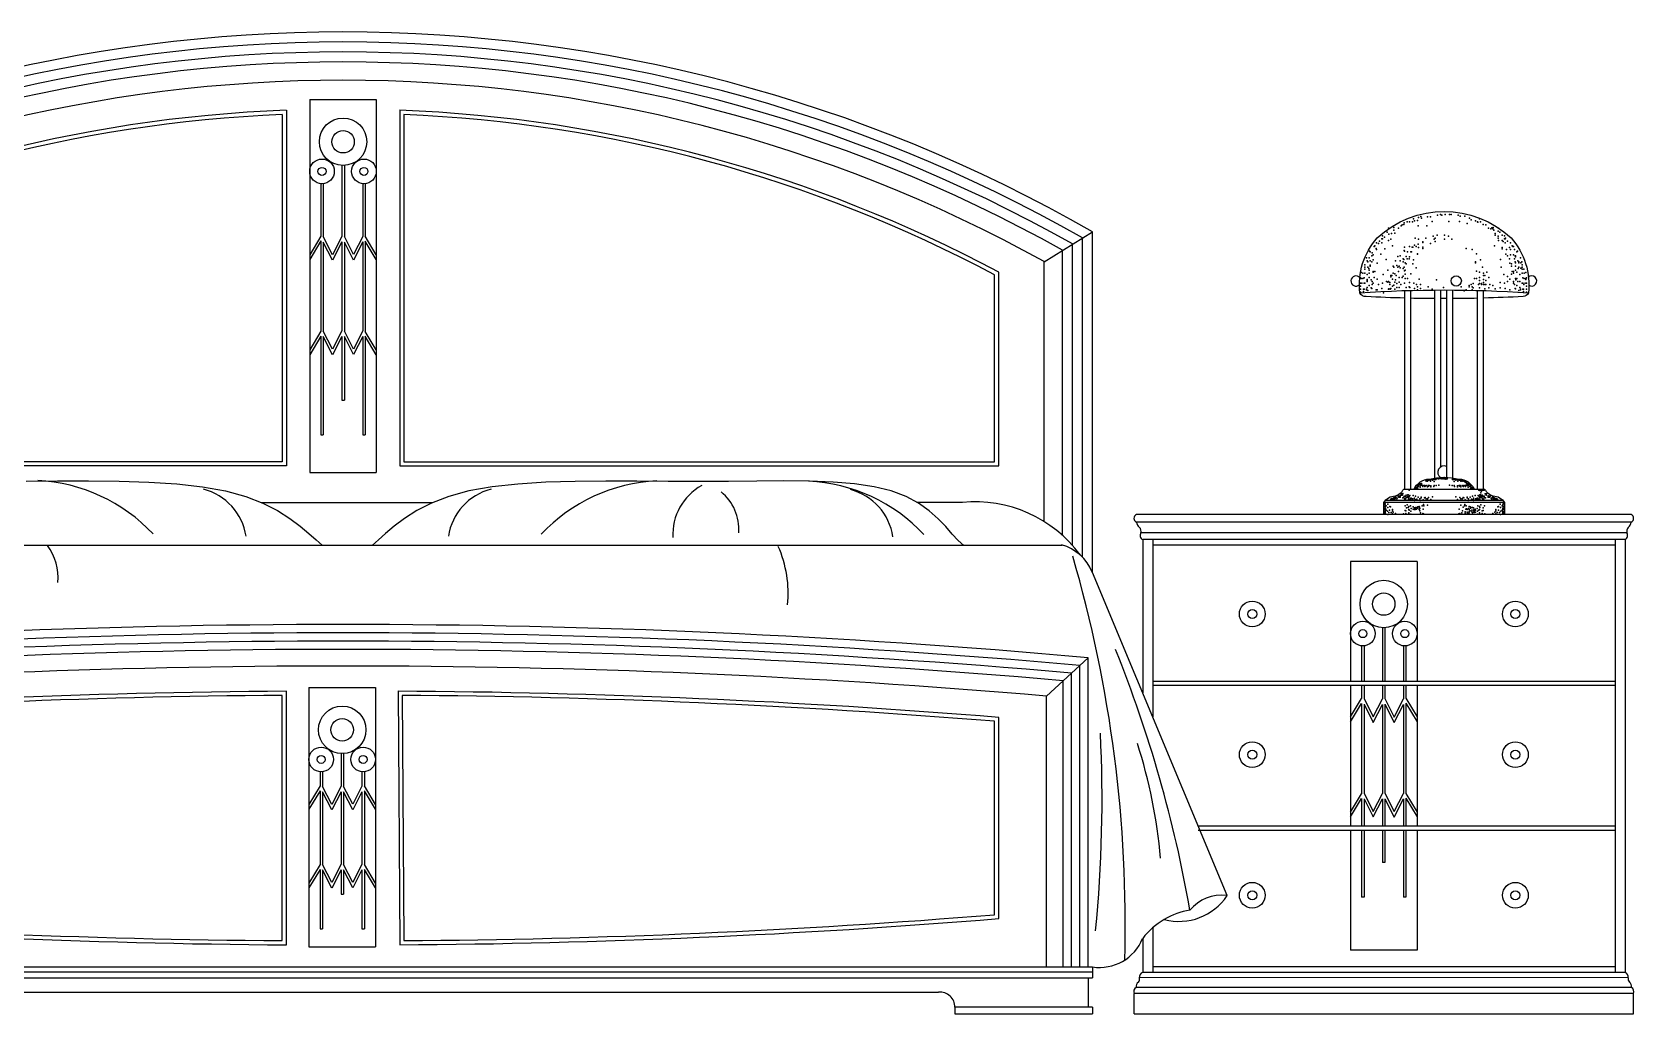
# Model space of a CAD drawing. Header units: millimetres. Extents: x 3060 to 28796, y 18778 to 36190.
# Drawn here: x 8744 to 10668, y 34043 to 35223 of the extents above; entities that cross this region are included whole.
import ezdxf

# ---------------------------------------------------------------- set-up
doc = ezdxf.new("R2010")
doc.units = ezdxf.units.MM

# ---------------------------------------------------------------- blocks, each defined once
blk = doc.blocks.new('A$C6FB662AA')
for p, q in [((1510, 1099), (1590, 1099)), ((1510, 1099), (1590, 1099)), ((1510, 1099), (1510, 650.6)), ((1590, 1099), (1590, 650.6)), ((1477, 1080.7), (1477, 663.5)), ((1482, 1085.9), (1482, 658.5)), ((1618.1, 1085.9), (1618.1, 658.5)), ((1623.1, 1080.7), (1623.1, 663.5)), ((1548.7, 1019.6), (1548.7, 934.4)), ((1551.7, 1019.6), (1551.7, 934.1)), ((1523.4, 997.7), (1523.4, 934.8)), ((1526.4, 997.7), (1526.4, 934.1)), ((1573.8, 997.7), (1573.8, 934.4)), ((1576.8, 997.7), (1576.8, 934.6)), ((1523.4, 934.8), (1510, 912.4)), ((1523.4, 928.9), (1510, 906.6)), ((1523.4, 928.9), (1523.4, 820.4)), ((1537.5, 912.3), (1526.4, 934.1)), ((1526.4, 927.5), (1526.4, 820.5)), ((1537.5, 905.7), (1526.4, 927.5)), ((1548.7, 934.4), (1537.5, 912.3)), ((1548.7, 927.7), (1537.5, 905.7)), ((1548.7, 927.7), (1548.7, 820.8)), ((1562.7, 912.5), (1551.7, 934.1)), ((1562.7, 905.9), (1551.7, 927.5)), ((1551.7, 927.5), (1551.7, 820.5)), ((1573.8, 934.4), (1562.7, 912.5)), ((1573.8, 927.7), (1562.7, 905.9)), ((1573.8, 927.7), (1573.8, 820.8)), ((1590, 912.4), (1576.8, 934.6)), ((1590, 906.6), (1576.8, 928.7)), ((1576.8, 928.7), (1576.8, 820.2)), ((2392, 903.9), (2450, 940)), ((2426, 563.1), (2426, 925.2)), ((2438, 549), (2438, 932.6)), ((2450, 530.6), (2450, 940)), ((2414, 575.1), (2414, 917.8)), ((2332.6, 663.5), (2332.6, 888.1)), ((2337.6, 658.5), (2337.6, 891.3)), ((2392, 591.7), (2392, 904.1)), ((2825.3, 630.7), (2825.3, 869)), ((2832.5, 630.7), (2832.5, 869.2)), ((2861.3, 644.3), (2861.3, 869.6)), ((2868.5, 657.3), (2868.5, 869.7)), ((2875.5, 644.4), (2875.5, 869.7)), ((2882.7, 643.4), (2882.7, 869.6)), ((2912.4, 630.7), (2912.4, 869.2)), ((2919.6, 630.7), (2919.6, 869)), ((1523.4, 820.4), (1510, 798.1)), ((1523.4, 814.6), (1510, 792.2)), ((1523.4, 814.6), (1523.4, 696)), ((1537.5, 798.7), (1526.4, 820.5)), ((1526.4, 813.9), (1526.4, 696)), ((1537.5, 792.1), (1526.4, 813.9)), ((1548.7, 820.8), (1537.5, 798.7)), ((1548.7, 814.1), (1537.5, 792.1)), ((1548.7, 814.1), (1548.7, 737.4)), ((1562.7, 798.9), (1551.7, 820.5)), ((1551.7, 813.9), (1551.7, 737.4)), ((1562.7, 792.3), (1551.7, 813.9)), ((1573.8, 820.8), (1562.7, 798.9)), ((1573.8, 814.1), (1562.7, 792.3)), ((1573.8, 814.1), (1573.8, 696)), ((1590, 798.1), (1576.8, 820.2)), ((1590, 792.2), (1576.8, 814.4)), ((1576.8, 814.4), (1576.8, 696)), ((1548.7, 737.4), (1551.7, 737.4)), ((1523.4, 696), (1526.4, 696)), ((1573.8, 696), (1576.8, 696)), ((1482, 658.5), (762.4, 658.5)), ((1477, 663.5), (767.4, 663.5)), ((1618.1, 658.5), (2337.6, 658.5)), ((1623.1, 663.5), (2332.6, 663.5)), ((1169.7, 640.4), (1207.1, 640.6)), ((1207.1, 640.6), (1244.5, 640.7)), ((1244.5, 640.7), (1281.3, 640.3)), ((1281.3, 640.3), (1316.7, 639.2)), ((1316.7, 639.2), (1350.3, 637.1)), ((1350.3, 637.1), (1381.3, 633.6)), ((1510, 650.6), (1590, 650.6)), ((1760, 636.8), (1729, 633.5)), ((1793.5, 638.9), (1760, 636.8)), ((1829, 640), (1793.5, 638.9)), ((1865.7, 640.3), (1829, 640)), ((1903.1, 640.2), (1865.7, 640.3)), ((1940.5, 640), (1903.1, 640.2)), ((1977.3, 639.9), (1940.5, 640)), ((2013, 640), (1977.3, 639.9)), ((2047.1, 640.3), (2013, 640)), ((2079.6, 640.5), (2047.1, 640.3)), ((2110.1, 640.1), (2079.6, 640.5)), ((2138.5, 639.1), (2110.1, 640.1)), ((2164.5, 637), (2138.5, 639.1)), ((2187.9, 633.5), (2164.5, 637)), ((1381.3, 633.6), (1409.1, 628.7)), ((1409.1, 628.7), (1433.2, 621.9)), ((1433.2, 621.9), (1453.9, 613.8)), ((1677, 621.8), (1656.3, 613.7)), ((1701.2, 628.5), (1677, 621.8)), ((1729, 633.5), (1701.2, 628.5)), ((2208.5, 628.5), (2187.9, 633.5)), ((2226.2, 621.7), (2208.5, 628.5)), ((2241.2, 613.6), (2226.2, 621.7)), ((2943, 617.1), (2801.9, 617.1)), ((1452.4, 614.4), (1657.8, 614.4)), ((1453.9, 613.8), (1471.5, 604.9)), ((1471.5, 604.9), (1486.3, 595.5)), ((1638.7, 604.8), (1623.9, 595.4)), ((1656.3, 613.7), (1638.7, 604.8)), ((2293.9, 614.4), (2239.6, 614.4)), ((2253.8, 604.5), (2241.2, 613.6)), ((2264.6, 595), (2253.8, 604.5)), ((3097.2, 600), (2502.9, 600)), ((2944.9, 614.6), (2800, 614.6)), ((1486.3, 595.5), (1498.7, 586.1)), ((1498.7, 586.1), (1509, 577.4)), ((1509, 577.4), (1517.6, 569.7)), ((1601.2, 577.3), (1592.5, 569.6)), ((1611.5, 586.1), (1601.2, 577.3)), ((1623.9, 595.4), (1611.5, 586.1)), ((2273.8, 585.6), (2264.6, 595)), ((2281.8, 576.7), (2273.8, 585.6)), ((3097.2, 591), (2502.9, 591)), ((3092, 578), (2508.1, 578)), ((686.5, 563.5), (2413.6, 563.5)), ((1517.6, 569.7), (1524.9, 563.5)), ((1592.5, 569.6), (1585.3, 563.5)), ((2289, 569), (2281.8, 576.7)), ((2295.8, 562.8), (2289, 569)), ((3089.7, 570), (2510.4, 570)), ((2510.4, 570), (2510.4, 385.8)), ((2522.4, 570), (2522.4, 357)), ((3077.7, 563.5), (2522.4, 563.5)), ((3077.7, 570), (3077.7, 50)), ((3089.7, 570), (3089.7, 50)), ((2840, 543.5), (2760, 543.5)), ((2760, 543.5), (2760, 399.5)), ((2840, 543.5), (2840, 399.5)), ((2611.9, 142.3), (2450, 530.6)), ((2798.3, 464.1), (2798.3, 399.5)), ((2801.3, 464.1), (2801.3, 399.5)), ((2395, 381.8), (2445, 428)), ((2445, 56.5), (2445, 428)), ((2773.3, 442.2), (2773.3, 399.5)), ((2776.3, 442.2), (2776.3, 399.5)), ((2823.6, 442.2), (2823.6, 399.5)), ((2826.6, 442.2), (2826.6, 399.5)), ((2425, 56.5), (2425, 409.5)), ((2435, 56.5), (2435, 418.8)), ((1482, 83.1), (1482, 387.8)), ((1509, 392.3), (1509, 80.7)), ((1509, 392.3), (1589, 392.3)), ((1509, 392.3), (1589, 392.3)), ((1589, 392.3), (1589, 80.7)), ((1616.2, 388.3), (1618.3, 83.1)), ((2415, 56.5), (2415, 400.3)), ((3077.7, 399.5), (2522.4, 399.5)), ((3077.7, 394.5), (2522.4, 394.5)), ((2760, 394.5), (2760, 225.5)), ((2773.3, 394.5), (2773.3, 379.1)), ((2776.3, 394.5), (2776.3, 378.9)), ((2798.3, 394.5), (2798.3, 378.6)), ((2801.3, 394.5), (2801.3, 378.9)), ((2823.6, 394.5), (2823.6, 378.6)), ((2826.6, 394.5), (2826.6, 379.3)), ((2840, 394.5), (2840, 225.5)), ((1477, 88.1), (1477, 382.8)), ((1621.2, 382.8), (1623.2, 88.1)), ((2395, 56.5), (2395, 381.8)), ((2760, 356.9), (2773.3, 379.1)), ((2760, 351.1), (2773.3, 373.2)), ((2773.3, 373.2), (2773.3, 264.7)), ((2776.3, 378.9), (2787.4, 357)), ((2776.3, 372.2), (2787.4, 350.4)), ((2776.3, 372.2), (2776.3, 265.3)), ((2787.4, 357), (2798.3, 378.6)), ((2787.4, 350.4), (2798.3, 372)), ((2798.3, 372), (2798.3, 265)), ((2801.3, 378.9), (2812.5, 356.8)), ((2801.3, 372.2), (2801.3, 265.3)), ((2801.3, 372.2), (2812.5, 350.2)), ((2812.5, 356.8), (2823.6, 378.6)), ((2812.5, 350.2), (2823.6, 372)), ((2823.6, 372), (2823.6, 265)), ((2826.6, 379.3), (2840, 356.9)), ((2826.6, 373.4), (2826.6, 264.9)), ((2826.6, 373.4), (2840, 351.1)), ((2332.6, 119.2), (2332.6, 351.7)), ((2337.6, 114.6), (2337.6, 356.3)), ((1547.7, 312.9), (1547.7, 273.8)), ((1550.7, 312.9), (1550.7, 273.5)), ((1522.4, 291), (1522.4, 274.2)), ((1525.4, 291), (1525.4, 273.5)), ((1572.8, 291), (1572.8, 273.8)), ((1575.8, 291), (1575.8, 274)), ((1522.4, 274.2), (1509, 251.8)), ((1536.5, 251.7), (1525.4, 273.5)), ((1547.7, 273.8), (1536.5, 251.7)), ((1561.7, 251.9), (1550.7, 273.5)), ((1572.8, 273.8), (1561.7, 251.9)), ((1589, 251.8), (1575.8, 274)), ((1522.4, 268.3), (1509, 246)), ((1522.4, 268.3), (1522.4, 179.6)), ((1536.5, 245.1), (1525.4, 266.9)), ((1525.4, 266.9), (1525.4, 179.7)), ((1547.7, 267.1), (1536.5, 245.1)), ((1547.7, 267.1), (1547.7, 179.9)), ((1550.7, 266.9), (1550.7, 179.7)), ((1561.7, 245.3), (1550.7, 266.9)), ((1572.8, 267.1), (1561.7, 245.3)), ((1572.8, 267.1), (1572.8, 179.9)), ((1589, 246), (1575.8, 268.1)), ((1575.8, 268.1), (1575.8, 179.4)), ((2760, 242.6), (2773.3, 264.7)), ((2760, 236.7), (2773.3, 258.9)), ((2773.3, 258.9), (2773.3, 225.5)), ((2776.3, 265.3), (2787.4, 243.4)), ((2776.3, 258.6), (2787.4, 236.8)), ((2776.3, 258.6), (2776.3, 225.5)), ((2787.4, 243.4), (2798.3, 265)), ((2787.4, 236.8), (2798.3, 258.4)), ((2798.3, 258.4), (2798.3, 225.5)), ((2801.3, 265.3), (2812.5, 243.2)), ((2801.3, 258.6), (2812.5, 236.6)), ((2801.3, 258.6), (2801.3, 225.5)), ((2812.5, 243.2), (2823.6, 265)), ((2812.5, 236.6), (2823.6, 258.4)), ((2823.6, 258.4), (2823.6, 225.5)), ((2826.6, 264.9), (2840, 242.6)), ((2826.6, 259.1), (2840, 236.7)), ((2826.6, 259.1), (2826.6, 225.5)), ((3077.7, 225.5), (2577.2, 225.5)), ((3077.7, 220.5), (2577.2, 220.5)), ((2760, 220.5), (2760, 76.5)), ((2773.3, 220.5), (2773.3, 140.5)), ((2776.3, 220.5), (2776.3, 140.5)), ((2798.3, 220.5), (2798.3, 181.9)), ((2801.3, 220.5), (2801.3, 181.9)), ((2823.6, 220.5), (2823.6, 140.5)), ((2826.6, 220.5), (2826.6, 140.5)), ((2840, 220.5), (2840, 76.5)), ((1522.4, 179.6), (1509, 157.2)), ((1522.4, 173.7), (1509, 151.4)), ((1522.4, 173.7), (1522.4, 102.4)), ((1536.5, 157.9), (1525.4, 179.7)), ((1547.7, 179.9), (1536.5, 157.9)), ((1547.7, 173.3), (1536.5, 151.2)), ((1547.7, 173.3), (1547.7, 143.8)), ((1561.7, 158.1), (1550.7, 179.7)), ((1572.8, 179.9), (1561.7, 158.1)), ((1572.8, 173.3), (1561.7, 151.5)), ((1572.8, 173.3), (1572.8, 102.4)), ((1589, 157.2), (1575.8, 179.4)), ((1589, 151.4), (1575.8, 173.5)), ((1575.8, 173.5), (1575.8, 102.4)), ((2801.3, 181.9), (2798.3, 181.9)), ((1536.5, 151.2), (1525.4, 173.1)), ((1525.4, 173.1), (1525.4, 102.4)), ((1550.7, 173.1), (1550.7, 143.8)), ((1561.7, 151.5), (1550.7, 173.1)), ((1547.7, 143.8), (1550.7, 143.8)), ((2776.3, 140.5), (2773.3, 140.5)), ((2826.6, 140.5), (2823.6, 140.5)), ((1522.4, 102.4), (1525.4, 102.4)), ((1572.8, 102.4), (1575.8, 102.4)), ((2522.4, 104.4), (2522.4, 50)), ((1509, 80.7), (1589, 80.7)), ((2510.4, 90.6), (2510.4, 50)), ((2840, 76.5), (2760, 76.5)), ((650, 56.5), (2450, 56.5)), ((650, 50.5), (2450, 50.5)), ((650, 43.4), (2450, 43.4)), ((2444.8, 43.4), (2444.8, 8)), ((2450, 56.5), (2450, 43.4)), ((3093.6, 43.6), (2506.4, 43.4)), ((3089.7, 50), (2510.4, 50)), ((3077.7, 56.5), (2522.4, 56.5)), ((832.8, 26.2), (2265.3, 26.2)), ((3100, 24.6), (2500, 24.6)), ((2500, 0), (2500, 24.6)), ((3097.6, 31.8), (2502.5, 31.8)), ((3100, 0), (3100, 24.6)), ((2284.9, 8), (2284.9, 0)), ((2450, 8), (2284.9, 8)), ((2284.9, 0), (2450, 0)), ((2450, 8), (2450, 0)), ((2500, 0), (3100, 0))]:
    blk.add_line(p, q)
for points in [[(2771.2, 866.4, -0.211623), (2791.9, 932.5, -0.394402), (2953, 932.5, -0.211623), (2973.7, 866.4)], [(2825.3, 860.2, -0.006413), (2778.8, 862, -0.32566), (2771.2, 866.4)], [(2973.7, 866.4, -0.261126), (2967.3, 862.1, -0.006576), (2919.6, 860.2, -0.006576)], [(2861.3, 859.6, -0.003969), (2832.5, 860, -0.003969)], [(2875.5, 859.6, -0.000961), (2868.5, 859.6, -0.000961)], [(2912.4, 860, -0.004096), (2882.7, 859.6, -0.004096)], [(2836.3, 630.7, -0.279541), (2854.5, 642.8, -0.105641), (2890.4, 642.8, -0.279541), (2908.6, 630.7)]]:
    blk.add_lwpolyline(points, format="xyb")
blk.add_lwpolyline([(2921, 630.7, 0.183308), (2931.3, 622.5, -0.257824), (2944.9, 614.6), (2944.9, 600), (2800, 600), (2800, 614.6, -0.257824), (2813.6, 622.5, 0.183308), (2823.9, 630.7)], format="xyb", close=True)
for centre, radius in [((1550.1, 1048.1), 28.5), ((1550.1, 1048.1), 13.5), ((1524.8, 1012.5), 14.8), ((1575.2, 1012.5), 14.8), ((1524.8, 1012.5), 4.81), ((1575.2, 1012.5), 4.81), ((2887, 880.8), 6.14), ((2799.9, 492.6), 28.5), ((2799.9, 492.6), 13.5), ((2642, 480.6), 15.5), ((2642, 480.6), 5.48), ((2958, 480.6), 15.5), ((2958, 480.6), 5.48), ((2774.8, 457), 14.8), ((2774.8, 457), 4.81), ((2825.2, 457), 14.8), ((2825.2, 457), 4.81), ((1549.1, 341.4), 28.5), ((1549.1, 341.4), 13.5), ((1523.8, 305.8), 14.8), ((1523.8, 305.8), 4.81), ((1574.2, 305.8), 14.8), ((1574.2, 305.8), 4.81), ((2642, 311.6), 15.5), ((2642, 311.6), 5.48), ((2958, 311.6), 15.5), ((2958, 311.6), 5.48), ((2642, 142.6), 15.5), ((2958, 142.6), 15.5), ((2642, 142.6), 5.48), ((2958, 142.6), 5.48)]:
    blk.add_circle(centre, radius)
for centre, radius, start, end in [((1550, -627.5), 1807.5, 60.1372, 119.8628), ((1550, -624.8), 1792.8, 60.3097, 119.6903), ((1550, -622.1), 1778.1, 60.4837, 119.5163), ((1550, -619.2), 1763.2, 60.6591, 119.3409), ((1550, -613.9), 1735.9, 60.9847, 119.0153), ((1543.8, -570.1), 1657.2, 92.1385, 118.1331), ((1543.2, -566), 1648, 92.3016, 118.0799), ((1556.2, -570.1), 1657.2, 61.8669, 87.8615), ((1556.9, -566), 1648, 61.9201, 87.6984), ((2766.6, 880.8), 6.14, 39.3666, 311.6569), ((2977.5, 880.8), 6.14, 237.5485, 131.5231), ((2872.4, -690.4), 1560, 86.2788, 93.7212), ((2872.5, 650.8), 7.71, 67.6651, 233.2381), ((1173.2, 437.1), 204.1, 43.2099, 87.1514), ((1936.8, 436.7), 204.1, 92.7915, 136.733), ((2012.6, 576.6), 66.4, 118.6072, 183.396), ((2098.8, 436.5), 204.1, 43.1528, 87.0943), ((1365.2, 563.7), 69.1, 8.5572, 75.5964), ((1744.9, 563.6), 69.1, 104.3465, 171.3857), ((1967, 582.2), 58.5, 356.1323, 50.727), ((2142.1, 563.2), 69.1, 8.5, 75.5393), ((2309.5, 459.1), 156.2, 36.3522, 95.7503), ((2504.9, 595.5), 4.94, 114.8425, 245.1569), ((3095.1, 595.5), 4.94, 294.8431, 65.1575), ((2512.2, 592.2), 9.43, 187.0747, 232.7192), ((2501.4, 579.9), 7, 343.8008, 42.7447), ((2513, 575.1), 5.7, 149.1477, 242.6747), ((3087.1, 575.1), 5.7, 297.3253, 30.8523), ((3098.7, 579.9), 7, 137.2553, 196.1992), ((3087.8, 592.2), 9.43, 307.2808, 352.9253), ((1139.9, 523.8), 67.9, 355.5645, 35.3219), ((1949.3, 506.3), 135.3, 353.7093, 24.2614), ((2398.6, 510.3), 55.2, 22.0006, 74.7899), ((907, 107.7), 1582.5, 358.4387, 16.2285), ((1550, -9564.7), 10032.7, 84.88193, 95.11807), ((1550, -9542.9), 10000.9, 84.92314, 95.07686), ((1550, -9520.7), 9968.7, 84.9644, 95.0356), ((1550, -9498), 9936.1, 85.0057, 94.9943), ((1026.1, -145.2), 1564.5, 9.932, 21.8845), ((1550, -9451.4), 9869.5, 85.08845, 94.91155), ((1541.8, -9206.4), 9594.4, 90.35702, 94.65919), ((1558, -9212.5), 9600.5, 85.34229, 89.65295), ((1541.1, -9174.7), 9557.7, 90.38406, 94.64272), ((1558.7, -9180.8), 9563.8, 85.35876, 89.62576), ((862, 257.9), 1599.6, 354.3251, 2.8536), ((1899.2, 130.6), 635.3, 5.1252, 17.8055), ((2554.1, 180.4), 69.2, 255.1247, 326.5032), ((2605.2, 93.7), 49.1, 83.0916, 140.8307), ((2584.4, 143.9), 27.5, 356.4968, 356.7455), ((1541.1, 9645.6), 9557.7, 265.35728, 269.61594), ((1559, 9645), 9557.1, 270.38502, 274.64287), ((2582.2, 35.3), 90.7, 99.501, 120.368), ((1541.8, 9677.3), 9594.4, 265.34081, 269.64298), ((1558.3, 9676.6), 9593.7, 270.35816, 274.65936), ((2582.2, 35.3), 90.7, 120.368, 142.3047), ((2458.4, 112.1), 56.2, 261.4169, 337.6363), ((2500.4, 42), 6.25, 320.4805, 14.2038), ((2512.5, 44.2), 6.16, 110.6989, 186.1906), ((3087.5, 44.2), 6.16, 353.8094, 69.3011), ((3099.7, 42), 6.25, 165.7962, 219.5195), ((2266.9, 8.3), 18, 359.183, 95.0593), ((2505.9, 26.6), 6.26, 123.5163, 199.3359), ((2508.5, 32.9), 6.08, 122.474, 190.4208), ((3091.6, 32.9), 6.08, 349.5792, 57.526), ((3094.1, 26.6), 6.26, 340.6641, 56.4837)]:
    blk.add_arc(centre, radius, start, end)
for p in [(2805.7, 944.2), (2812.2, 945.1), (2817.6, 944.2), (2820.8, 947), (2822, 948.2), (2824.1, 948.7), (2824.5, 950.7), (2828.2, 951.9), (2830.7, 951.9), (2834.4, 951.9), (2835.7, 955.6), (2836.9, 953.2), (2840.5, 953.3), (2841.4, 946.9), (2841.8, 956.9), (2844.3, 958.1), (2845.1, 956.1), (2851.5, 946.9), (2852.4, 957.9), (2856.1, 957.9), (2857.9, 952.4), (2864.3, 959.7), (2868, 960.6), (2869.8, 959.7), (2873.5, 960.6), (2878.1, 952.4), (2879, 960.6), (2880.8, 960.6), (2889.1, 959.7), (2890.9, 952.4), (2891.8, 958.8), (2897.3, 958.8), (2900, 949.7), (2902.8, 956.1), (2905.1, 954.4), (2910, 953.2), (2912.5, 951.9), (2912.9, 951.5), (2915, 955.6), (2916.2, 951.9), (2919.3, 948.7), (2922.4, 948.2), (2925.7, 944.2), (2928.6, 943.3), (2929.8, 944.5), (2931.1, 943.3), (2931.2, 945.1), (2937.6, 944.2), (2791.1, 926.8), (2793.5, 925.9), (2794.8, 928.6), (2797.5, 931.4), (2797.5, 926.8), (2798.4, 935), (2798.4, 931.4), (2801, 933.3), (2803.9, 939.6), (2805.7, 929.5), (2805.9, 937.1), (2808.4, 930.9), (2809.4, 937.8), (2812.1, 942), (2813.3, 938.3), (2836.9, 924), (2837.8, 932.3), (2841.4, 925), (2841.8, 930.9), (2846.8, 927.2), (2846.9, 927.7), (2850.5, 932.1), (2856.1, 925.9), (2859.2, 934.6), (2860.4, 930.9), (2861.7, 932.1), (2861.7, 928.4), (2864.2, 935.8), (2872.8, 935.8), (2872.8, 930.9), (2877.8, 934.6), (2881.5, 930.9), (2932.3, 942), (2933.6, 935.8), (2933.9, 937.8), (2937.3, 940.8), (2937.3, 934.6), (2937.3, 932.1), (2937.6, 929.5), (2939.4, 939.6), (2942.2, 935.8), (2942.2, 929.6), (2943.5, 928.4), (2944.9, 935), (2944.9, 931.4), (2945.8, 931.4), (2945.8, 926.8), (2946, 932.1), (2948.6, 928.6), (2952.2, 926.8), (2779.2, 908.5), (2779.9, 904.9), (2782.4, 908.6), (2782.9, 916.7), (2783.6, 916), (2783.6, 904.9), (2785.6, 911.2), (2786.1, 914.8), (2787.3, 906.1), (2787.4, 912.2), (2788.3, 922.2), (2789.3, 923.1), (2791, 919.7), (2791.1, 918.6), (2796.6, 913.1), (2801.2, 919.5), (2803, 906.7), (2810.3, 923.1), (2814, 904.8), (2816.7, 910.3), (2819.5, 911.2), (2819.5, 904.8), (2823.3, 907.3), (2824.1, 906.7), (2824.5, 917.3), (2825, 921.3), (2825, 916.7), (2826.8, 910.3), (2828.2, 907.3), (2828.6, 915.8), (2830.5, 907.6), (2830.7, 922.2), (2830.7, 909.8), (2832.3, 915.8), (2833.2, 916), (2834.1, 921.3), (2835, 921.3), (2835.7, 906.1), (2838.7, 922.2), (2840.5, 913.1), (2840.6, 913.5), (2841.8, 921), (2846.8, 919.7), (2846.9, 921.3), (2898.9, 919.7), (2906.3, 918.5), (2911.3, 913.5), (2916.2, 906.1), (2933, 923.1), (2940.3, 906.7), (2942.2, 921), (2942.2, 919.5), (2946.7, 913.1), (2947.2, 918.5), (2948.4, 911.1), (2950.9, 921), (2950.9, 907.3), (2952.1, 912.3), (2952.2, 918.6), (2954.1, 923.1), (2955, 922.2), (2955.9, 922.2), (2955.9, 912.2), (2957.1, 918.5), (2957.1, 907.3), (2957.7, 911.2), (2958.3, 911.1), (2958.3, 909.8), (2959.6, 916), (2960.5, 916.7), (2960.8, 904.9), (2964.1, 908.5), (2772.8, 891.1), (2774.6, 890.2), (2777.4, 900.3), (2777.4, 897.5), (2777.4, 894.8), (2777.4, 890.2), (2780.1, 888.4), (2781, 903.9), (2781, 897.5), (2781.9, 895.7), (2782.4, 893.7), (2782.4, 890), (2782.4, 885.1), (2783.6, 899.9), (2783.6, 898.7), (2785.6, 903.9), (2787.3, 891.3), (2787.4, 892), (2788.6, 885.1), (2789.3, 892), (2792, 902.1), (2799.3, 888.4), (2804.8, 893.9), (2808.5, 887.5), (2808.5, 885.6), (2809.6, 887.5), (2811.2, 898.4), (2811.2, 890.2), (2812.1, 897.4), (2813.1, 889.3), (2814.9, 887.5), (2815.8, 899.4), (2816.7, 897.5), (2817.6, 892), (2818.3, 885.1), (2818.6, 898.4), (2819.5, 896.6), (2822, 885.1), (2823.1, 903.9), (2823.1, 895.7), (2823.1, 886.5), (2824.5, 897.4), (2825, 893), (2825.7, 902.4), (2825.7, 893.7), (2825.7, 888.8), (2826.8, 901.2), (2832.3, 889.3), (2835, 901.2), (2838.7, 896.6), (2910, 903.6), (2910, 902.4), (2911.3, 892.5), (2915, 891.3), (2915, 885.1), (2918.7, 897.4), (2919.9, 890), (2919.9, 887.5), (2921.2, 887.5), (2923.6, 891.3), (2926.1, 885.1), (2941, 897.4), (2944, 888.4), (2948.4, 886.3), (2951.3, 902.1), (2953.4, 901.2), (2953.4, 898.7), (2953.4, 888.8), (2954.1, 892), (2955.9, 892), (2955.9, 890), (2957.7, 903.9), (2958.3, 902.4), (2958.3, 898.7), (2958.3, 893.7), (2959.6, 891.3), (2961.4, 895.7), (2962.1, 902.4), (2962.3, 903.9), (2962.3, 897.5), (2963.2, 888.4), (2964.5, 902.4), (2964.5, 896.2), (2965.8, 903.6), (2966, 900.3), (2966, 897.5), (2966, 894.8), (2966, 890.2), (2968.3, 895), (2968.7, 890.2), (2970.5, 891.1), (2771.9, 884.7), (2771.9, 878.3), (2771.9, 874.7), (2771.9, 871), (2771.9, 867.3), (2772.8, 883.8), (2773.7, 878.3), (2774.6, 883.8), (2775.5, 871), (2775.5, 868.3), (2776.4, 884.7), (2776.4, 878.3), (2776.4, 871), (2777.4, 878.3), (2779.2, 871), (2779.2, 870.1), (2779.9, 882.6), (2779.9, 881.3), (2780.1, 880.1), (2780.1, 872.8), (2781, 869.2), (2782.4, 875.2), (2784.7, 882), (2784.8, 872.7), (2785.6, 871.9), (2786.1, 880.1), (2786.1, 876.4), (2787.4, 878.3), (2791, 870.2), (2792, 882.9), (2792, 870.1), (2793.5, 876.4), (2797.5, 871.9), (2798.4, 878.3), (2799.7, 866.5), (2803.4, 880.1), (2804.8, 879.2), (2805.7, 880.1), (2805.7, 871), (2805.9, 871.4), (2807.1, 878.9), (2807.1, 876.4), (2807.6, 871), (2808.5, 871.9), (2810.3, 882.9), (2810.3, 874.7), (2812.2, 875.6), (2813.1, 879.2), (2813.1, 871), (2814, 882), (2815.8, 877.6), (2815.8, 872.8), (2818.6, 879.2), (2818.6, 872.8), (2820.4, 876.5), (2825, 878.3), (2825.7, 883.8), (2826.8, 872.8), (2828.6, 883.8), (2830.5, 873.7), (2830.7, 878.9), (2831.4, 872.8), (2836, 878.3), (2836.9, 871.9), (2839.4, 876.4), (2840.5, 870.1), (2840.6, 873.9), (2842.4, 882.9), (2844.2, 876.5), (2844.2, 871.9), (2853.3, 873.7), (2857.9, 871), (2863.4, 882), (2871.7, 872.8), (2882.6, 876.5), (2892.7, 873.9), (2896.4, 869), (2898.9, 870.2), (2902.6, 875.2), (2902.6, 873.9), (2905.1, 876.4), (2906.3, 873.9), (2906.3, 870.2), (2907.5, 877.6), (2907.5, 872.7), (2908.8, 883.8), (2911.3, 883.8), (2913.7, 876.4), (2915, 881.3), (2915, 877.6), (2915, 872.7), (2917.4, 877.6), (2917.4, 876.4), (2919.9, 882.6), (2919.9, 882.6), (2919.9, 878.9), (2919.9, 876.4), (2921.2, 876.4), (2921.2, 871.4), (2922.4, 881.3), (2922.4, 876.4), (2926.1, 872.7), (2927.4, 876.4), (2931.1, 875.2), (2933.6, 871.4), (2939.8, 878.9), (2939.8, 872.7), (2944.9, 878.3), (2945.8, 871.9), (2948.4, 880.1), (2951.3, 882.9), (2951.3, 870.1), (2955.9, 880.1), (2955.9, 878.3), (2957.1, 876.4), (2957.7, 871.9), (2958.3, 883.8), (2958.3, 871.4), (2958.6, 882), (2959.6, 883.8), (2959.6, 875.2), (2960.8, 880.1), (2962.3, 869.2), (2963.2, 880.1), (2963.2, 872.8), (2964.1, 871), (2964.1, 870.1), (2966, 878.3), (2966.9, 884.7), (2966.9, 878.3), (2966.9, 871), (2967.8, 871), (2967.8, 868.3), (2968.3, 876.4), (2968.7, 883.8), (2969.6, 878.3), (2970.5, 883.8), (2970.7, 882.6), (2971.5, 884.7), (2971.5, 878.3), (2971.5, 874.7), (2971.5, 871), (2971.5, 867.3), (2840.5, 635.7), (2841.6, 635.7), (2843.1, 637.5), (2843.1, 636.3), (2843.7, 636.9), (2843.7, 635.2), (2844.2, 636), (2844.2, 635.7), (2844.2, 635.2), (2844.2, 635.2), (2844.8, 636), (2845.1, 637.5), (2845.1, 635.4), (2845.4, 635.4), (2846, 635.4), (2847.2, 635.2), (2850.6, 641.3), (2850.9, 640.1), (2851.8, 642.1), (2852.4, 640.7), (2852.4, 640.1), (2852.7, 642.1), (2853, 641.6), (2853.8, 642.1), (2854.1, 641.3), (2854.7, 642.4), (2855, 641.8), (2855.6, 641.3), (2855.9, 640.1), (2856.8, 642.1), (2858.5, 642.4), (2858.5, 641.3), (2858.8, 642.4), (2859.7, 642.4), (2860.3, 639.8), (2860.3, 635.2), (2861.1, 642.4), (2861.7, 642.4), (2862.6, 642.4), (2864, 643.3), (2865.7, 643), (2866.1, 635.4), (2866.1, 635.4), (2866.3, 643.6), (2866.9, 643.6), (2867.8, 643.9), (2868.3, 643.3), (2868.6, 643.9), (2868.7, 643), (2869.8, 643.9), (2869.8, 643.9), (2870.1, 643.6), (2870.7, 643), (2871.8, 643.9), (2872.1, 643.9), (2872.4, 644.8), (2872.4, 643), (2873, 643.9), (2873.3, 643), (2874.5, 642.7), (2875.9, 643.6), (2876.2, 643), (2878.8, 635.4), (2882.3, 642.4), (2883.2, 642.4), (2883.8, 642.4), (2884.6, 639.8), (2884.6, 635.2), (2885.2, 642.4), (2886.1, 642.4), (2886.4, 642.4), (2886.4, 641.3), (2888.1, 642.1), (2889, 640.1), (2889.3, 641.3), (2889.9, 641.8), (2890.2, 642.4), (2890.8, 641.3), (2891, 642.1), (2891.9, 641.6), (2892.2, 642.1), (2892.5, 640.7), (2892.5, 640.1), (2893.1, 642.1), (2894, 640.1), (2894.2, 641.3), (2895.4, 641), (2896, 640.1), (2896.3, 640.7), (2897.7, 639.8), (2897.7, 639.5), (2897.7, 639.2), (2897.7, 635.2), (2898.6, 638.6), (2898.9, 639.5), (2898.9, 635.4), (2899.5, 638.6), (2899.5, 635.4), (2899.8, 637.5), (2899.8, 635.4), (2900.1, 636), (2900.6, 636), (2900.6, 635.7), (2900.6, 635.2), (2900.6, 635.2), (2901.2, 636.9), (2901.2, 635.2), (2901.8, 637.5), (2901.8, 636.3), (2903.3, 635.7), (2904.4, 635.7), (2808.4, 618), (2809, 618.9), (2810.2, 619.5), (2810.2, 618.3), (2810.5, 619.2), (2811.6, 618.3), (2811.9, 620), (2812.2, 620.3), (2813.1, 620.6), (2813.1, 620.6), (2813.4, 618.3), (2813.7, 619.5), (2814.3, 620.9), (2815.7, 618.9), (2816, 620), (2817.2, 622.1), (2817.5, 622.1), (2818, 620.9), (2818.3, 621.2), (2818.6, 622.1), (2819.5, 622.7), (2819.5, 622.4), (2819.5, 621.2), (2820.7, 624.4), (2820.7, 623.5), (2821.5, 625), (2822.1, 624.4), (2822.1, 623.5), (2822.4, 625), (2822.7, 625.3), (2822.7, 620.3), (2823, 625), (2824.2, 620.9), (2824.4, 622.4), (2824.7, 618.9), (2825.9, 618.3), (2826.2, 622.1), (2826.2, 621.5), (2826.2, 618.9), (2826.8, 623.5), (2827.4, 620.6), (2828.5, 621.8), (2828.8, 623.8), (2829.1, 622.4), (2829.4, 623.8), (2829.4, 620.6), (2829.7, 621.8), (2829.7, 619.7), (2829.7, 618.3), (2830, 620.6), (2830.3, 621.8), (2830.6, 629.6), (2831.4, 623.2), (2831.7, 618.9), (2831.7, 618.6), (2832.3, 620), (2832.6, 619.2), (2832.9, 619.7), (2834.3, 619.2), (2834.3, 618.3), (2834.3, 618), (2834.3, 618), (2834.9, 619.2), (2834.9, 618.9), (2834.9, 617.7), (2835.1, 623.1), (2835.2, 617.4), (2837, 619.7), (2837, 617.4), (2837, 617.1), (2837.3, 617.7), (2837.8, 632.2), (2838.1, 631.1), (2838.1, 617.7), (2838.2, 622.1), (2839, 632.2), (2839, 632), (2839.6, 632.8), (2839.6, 618.6), (2840.2, 633.4), (2840.5, 632), (2840.8, 634.6), (2840.8, 633.7), (2841.2, 621.1), (2841.6, 634), (2843.2, 619.1), (2843.7, 633.1), (2843.7, 617.1), (2844.7, 621.1), (2844.7, 620.1), (2846.6, 634.6), (2846.9, 633.7), (2847.2, 617.6), (2848.8, 620.1), (2848.9, 634.9), (2849.2, 634), (2849.8, 620.6), (2850.4, 634.6), (2850.8, 619.1), (2850.9, 634.9), (2852.3, 619.1), (2852.4, 633.4), (2853.3, 634.9), (2853.6, 634.3), (2853.8, 620.6), (2854.4, 634.9), (2856.3, 618.1), (2856.5, 634.6), (2856.5, 633.4), (2858.4, 621.6), (2860, 634), (2862.9, 634.9), (2882, 634.9), (2884.9, 634), (2886.5, 621.6), (2888.4, 634.6), (2888.4, 633.4), (2888.6, 618.1), (2890.5, 634.9), (2891.1, 620.6), (2891.3, 634.3), (2891.6, 634.9), (2892.5, 633.4), (2892.6, 619.1), (2894, 634.9), (2894.1, 619.1), (2894.5, 634.6), (2895.1, 620.6), (2895.7, 634), (2896, 634.9), (2896.1, 620.1), (2897.6, 617.6), (2898, 633.7), (2898.3, 634.6), (2900.2, 621.1), (2900.2, 620.1), (2901.2, 633.1), (2901.2, 617.1), (2901.7, 619.1), (2903.3, 634), (2903.7, 621.1), (2904.1, 634.6), (2904.1, 633.7), (2904.4, 632), (2904.7, 633.4), (2905.3, 632.8), (2905.3, 618.6), (2905.9, 632.2), (2905.9, 632), (2906.7, 622.1), (2906.8, 631.1), (2906.8, 617.7), (2907.1, 632.2), (2907.6, 617.7), (2907.9, 619.7), (2907.9, 617.4), (2907.9, 617.1), (2909.7, 617.4), (2909.8, 623.1), (2910, 619.2), (2910, 618.9), (2910, 617.7), (2910.5, 619.2), (2910.5, 618.3), (2910.5, 618), (2910.5, 618), (2912, 619.7), (2912.3, 619.2), (2912.6, 620), (2913.2, 618.9), (2913.2, 618.6), (2913.5, 623.2), (2914.3, 629.6), (2914.6, 621.8), (2914.9, 620.6), (2915.2, 621.8), (2915.2, 619.7), (2915.2, 618.3), (2915.5, 629.1), (2915.5, 623.8), (2915.5, 620.6), (2915.8, 622.4), (2916.1, 623.8), (2916.4, 629.3), (2916.4, 621.8), (2916.7, 626.1), (2916.9, 629.1), (2916.9, 628.5), (2917.2, 629.6), (2917.2, 622.9), (2917.5, 628.2), (2917.5, 620.6), (2918.1, 623.5), (2918.7, 623.2), (2918.7, 622.1), (2918.7, 621.5), (2918.7, 618.9), (2919, 629.6), (2919, 618.3), (2919.3, 629.3), (2920.2, 629.6), (2920.2, 618.9), (2920.4, 629.6), (2920.4, 622.4), (2920.7, 620.9), (2921.9, 625), (2922.2, 620.3), (2922.5, 625), (2922.8, 624.4), (2922.8, 623.5), (2923.4, 625), (2925.4, 622.7), (2925.4, 622.4), (2925.4, 621.2), (2926.3, 622.1), (2926.6, 621.2), (2926.8, 620.9), (2927.4, 622.1), (2927.7, 622.1), (2928.9, 620), (2929.2, 618.9), (2930.6, 620.9), (2931.2, 619.5), (2931.5, 618.3), (2931.8, 620.6), (2931.8, 620.6), (2932.7, 620.3), (2933, 620), (2933.2, 618.3), (2934.4, 619.2), (2934.7, 619.5), (2934.7, 618.3), (2935.9, 618.9), (2936.5, 618), (2801.2, 613.1), (2801.2, 606.4), (2801.2, 603.5), (2801.2, 602), (2801.2, 600.8), (2801.5, 613.6), (2801.5, 609.9), (2801.5, 608.1), (2801.7, 611.6), (2801.7, 611.3), (2801.7, 604.6), (2801.7, 603.2), (2801.7, 602.3), (2802, 607.8), (2802, 606.4), (2802, 601.1), (2802.9, 610.4), (2802.9, 605.2), (2804.4, 604.3), (2804.7, 608.7), (2804.7, 600.3), (2804.9, 612.5), (2806.1, 602.6), (2807, 605.2), (2807.3, 609.6), (2807.9, 609.5), (2808.9, 602.5), (2810.4, 606), (2810.4, 604.5), (2810.4, 600.9), (2811.4, 603), (2813.9, 601.4), (2823.5, 600.9), (2825.5, 605), (2825.8, 610.5), (2826.6, 604.5), (2826.6, 601.4), (2827.3, 608), (2828.2, 611.9), (2829.4, 608.7), (2830, 609.9), (2830, 606.1), (2830, 602.3), (2830, 600.8), (2830.6, 605.5), (2832, 610.7), (2832.3, 604), (2832.3, 600.6), (2832.9, 607.2), (2835.2, 609.3), (2835.2, 606.4), (2836.4, 606.1), (2837, 608.1), (2837.7, 606.1), (2838.4, 608.4), (2838.6, 607), (2839.2, 606.7), (2839.9, 608.7), (2840.8, 607.8), (2841, 609.3), (2842.5, 609.6), (2842.5, 606.1), (2842.7, 609), (2843.1, 607.5), (2843.2, 604.5), (2844.2, 602), (2846, 610.4), (2846.7, 601.4), (2847.2, 606.5), (2847.7, 612.2), (2847.7, 600.9), (2848, 610.7), (2852.3, 611.5), (2890.1, 600.9), (2890.6, 606.5), (2891.1, 601.4), (2892.6, 611.5), (2893.6, 602), (2894.6, 604.5), (2895.1, 609), (2896.9, 610.7), (2897.2, 612.2), (2897.7, 603.5), (2897.7, 601.7), (2898.6, 606.7), (2898.9, 610.4), (2899.2, 607), (2900.1, 606.1), (2900.1, 602.9), (2900.1, 601.1), (2901.8, 607.5), (2901.8, 601.7), (2902.1, 602.3), (2902.1, 600.8), (2902.4, 609.6), (2902.4, 606.1), (2902.7, 603.8), (2902.7, 602.3), (2903.6, 604.6), (2903.8, 609.3), (2904.1, 607.8), (2905, 608.7), (2905.9, 605.2), (2905.9, 603.2), (2906.5, 608.4), (2906.5, 602), (2907.6, 605.2), (2907.6, 602.9), (2907.9, 608.1), (2908.5, 606.1), (2908.5, 604.6), (2908.5, 602.6), (2909.7, 606.4), (2909.7, 602.9), (2910, 605.5), (2910, 602.9), (2912, 607.2), (2912.6, 604), (2912.6, 600.6), (2912.9, 610.7), (2914.3, 605.5), (2914.9, 609.9), (2914.9, 606.1), (2914.9, 602.3), (2914.9, 600.8), (2915.5, 608.7), (2916.7, 611.9), (2918.3, 604.5), (2918.3, 601.4), (2919.4, 608), (2919.4, 605), (2920.9, 610.5), (2921.4, 600.9), (2931, 601.4), (2933.5, 603), (2934.5, 606), (2934.5, 604.5), (2934.5, 600.9), (2936, 602.5), (2937, 609.5), (2937.6, 609.6), (2937.9, 605.2), (2938.8, 602.6), (2939.9, 612.5), (2940.2, 608.7), (2940.2, 600.3), (2940.5, 604.3), (2942, 610.4), (2942, 605.2), (2942.9, 607.8), (2942.9, 606.4), (2942.9, 601.1), (2943.1, 611.6), (2943.1, 611.3), (2943.1, 604.6), (2943.1, 603.2), (2943.1, 602.3), (2943.4, 613.6), (2943.4, 609.9), (2943.4, 608.1), (2943.7, 613.1), (2943.7, 606.4), (2943.7, 603.5), (2943.7, 602), (2943.7, 600.8)]:
    blk.add_point(p)

msp = doc.modelspace()

# ---------------------------------------------------------------- block references
msp.add_blockref('A$C6FB662AA', (7567.7, 34043))

doc.saveas('drawing.dxf')
